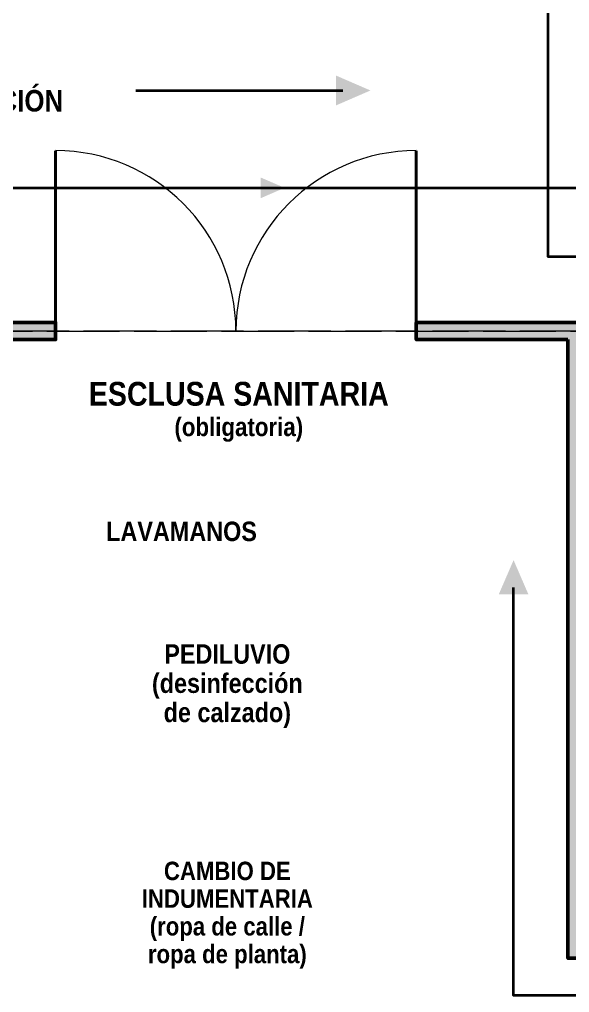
# Model space of a CAD drawing. Header units: metres. Extents: x 0 to 115, y 0 to 64.
# Drawn here: x 44.57 to 54.18, y 17.05 to 34.04 of the extents above; entities that cross this region are included whole.
import ezdxf

# ---------------------------------------------------------------- set-up
doc = ezdxf.new("R2010")
doc.units = ezdxf.units.M
doc.linetypes.add('DASHED', pattern=[1.524, 1.27, -0.254])
doc.layers.add('A-AREA', color=8, linetype='DASHED', lineweight=13, plot=False)
for name, color, linetype, lineweight in [('A-AREA-NOMBRE', 7, 'Continuous', 25), ('A-MURO', 7, 'Continuous', 50), ('A-PUERTA', 41, 'Continuous', 25), ('G-TEXTO', 7, 'Continuous', 18)]:
    doc.layers.add(name, color=color, linetype=linetype, lineweight=lineweight)
for name, color, linetype, lineweight, true_color in [('A-MURO-RELLENO', 8, 'Continuous', 0, 0x8d949b), ('P-AGUA-POTABLE', 3, 'Continuous', 35, 0x3aa84f), ('P-PROCESO', 5, 'Continuous', 35, 0x1d4ed8), ('P-RESIDUOS', 1, 'Continuous', 35, 0xb3121b)]:
    doc.layers.add(name, color=color, linetype=linetype, lineweight=lineweight, true_color=true_color)
doc.styles.add('PLANO_N', font='arialbd.ttf')

msp = doc.modelspace()

# ---------------------------------------------------------------- hatches: boundary and pattern name
at = {"layer": 'A-MURO-RELLENO', "true_color": 0x8d949b}
h = msp.add_hatch(color=8, dxfattribs=at)
h.dxf.hatch_style = 1
h.paths.add_polyline_path([(32.765, 20.05), (32.765, 22.265), (32.2, 22.265), (32.2, 22.135), (32.635, 22.135), (32.635, 20.05), (28.25, 20.05), (28.25, 22.135), (31.2, 22.135), (31.2, 22.265), (28.25, 22.265), (28.25, 28.45), (34.95, 28.45), (34.95, 20.05), (34.8, 20.05), (34.8, 19.75), (35.4, 19.75), (35.4, 20.05), (35.25, 20.05), (35.25, 28.45), (41.85, 28.45), (41.85, 22.265), (39, 22.265), (39, 22.135), (41.85, 22.135), (41.85, 20.05), (37.565, 20.05), (37.565, 22.135), (38, 22.135), (38, 22.265), (37.435, 22.265), (37.435, 20.05), (37.25, 20.05), (37.25, 19.75), (41.85, 19.75), (41.85, 19.2), (42.15, 19.2), (42.15, 28.45), (45.2, 28.45), (45.2, 28.75), (27.95, 28.75), (27.95, 19.6), (28.25, 19.6), (28.25, 19.75), (32.95, 19.75), (32.95, 20.05)])
h = msp.add_hatch(color=8, dxfattribs=at)
h.dxf.hatch_style = 1
h.paths.add_polyline_path([(54.15, 28.45), (54.15, 17.65), (66.35, 17.65), (66.35, 28.75), (51.5, 28.75), (51.5, 28.45)])
h.paths.add_polyline_path([(66.05, 17.95), (54.45, 17.95), (54.45, 28.45), (66.05, 28.45)])

# ---------------------------------------------------------------- linework, layer by layer
at = {"layer": 'A-AREA'}
for points in [[(3, 34.35), (100.3, 34.35), (100.3, 28.6), (3, 28.6)], [(42, 28.6), (54.3, 28.6), (54.3, 14.45), (42, 14.45)]]:
    msp.add_lwpolyline(points, close=True, dxfattribs=at)
at = {"layer": 'A-MURO'}
msp.add_lwpolyline([(42.15, 28.45), (45.2, 28.45), (45.2, 28.75), (27.95, 28.75)], dxfattribs=at)
msp.add_lwpolyline([(54.15, 28.45), (54.15, 17.65), (66.35, 17.65), (66.35, 28.75), (51.5, 28.75), (51.5, 28.45)], close=True, dxfattribs=at)
at = {"layer": 'A-PUERTA', "const_width": 0.05}
for points in [[(45.2, 28.6), (45.2, 31.75)], [(51.5, 28.6), (51.5, 31.75)]]:
    msp.add_lwpolyline(points, dxfattribs=at)
at = {"layer": 'A-PUERTA', "lineweight": 13}
for centre, start, end in [((45.2, 28.6), 0, 90), ((51.5, 28.6), 90, 180)]:
    msp.add_arc(centre, 3.15, start, end, dxfattribs=at)
at = {"layer": 'P-AGUA-POTABLE'}
for points in [[(7.2, 31.1), (93.8, 31.1), (93.8, 29.68)], [(68.4, 31.1), (68.4, 17), (53.2, 17), (53.2, 24.12)]]:
    msp.add_lwpolyline(points, dxfattribs=at)
for points in [[(49.2, 31.1), (48.78, 30.918), (48.78, 31.282)], [(53.2, 24.6), (53.46, 24), (52.94, 24)]]:
    msp.add_solid(points, dxfattribs=at)
at = {"layer": 'P-PROCESO'}
msp.add_lwpolyline([(46.6, 32.8), (50.22, 32.8)], dxfattribs=at)
msp.add_solid([(50.7, 32.8), (50.1, 32.54), (50.1, 33.06)], dxfattribs=at)
at = {"layer": 'P-RESIDUOS'}
msp.add_lwpolyline([(53.8, 48.7), (53.8, 29.9), (56.22, 29.9)], dxfattribs=at)

# ---------------------------------------------------------------- texts
at = {"layer": 'A-AREA-NOMBRE', "insert": (48.4, 27.7123), "char_height": 0.4153, "attachment_point": 2, "line_spacing_factor": 0.9, "style": 'PLANO_N'}
msp.add_mtext('\\W0.86;ESCLUSA SANITARIA\\P{\\H0.78x;(obligatoria)}', dxfattribs=at)
at = {"layer": 'G-TEXTO', "attachment_point": 5, "line_spacing_factor": 0.9, "style": 'PLANO_N'}
for s, insert, char_height in [('\\W0.86;LAVAMANOS', (47.4, 25.1), 0.3401), ('\\W0.86;PEDILUVIO\\P(desinfección\\Pde calzado)', (48.2, 22.4), 0.3401), ('\\W0.86;CAMBIO DE\\PINDUMENTARIA\\P(ropa de calle /\\Propa de planta)', (48.2, 18.4), 0.3222)]:
    msp.add_mtext(s, dxfattribs=dict(at, insert=insert, char_height=char_height))
at = {"layer": 'P-PROCESO', "true_color": 0x1e3fae, "insert": (43.2, 32.9), "char_height": 0.3759, "attachment_point": 5, "line_spacing_factor": 0.9, "style": 'PLANO_N'}
msp.add_mtext('\\W0.86;CARRO DE\\PTRANSPORTACIÓN', dxfattribs=at)

doc.saveas('drawing.dxf')
